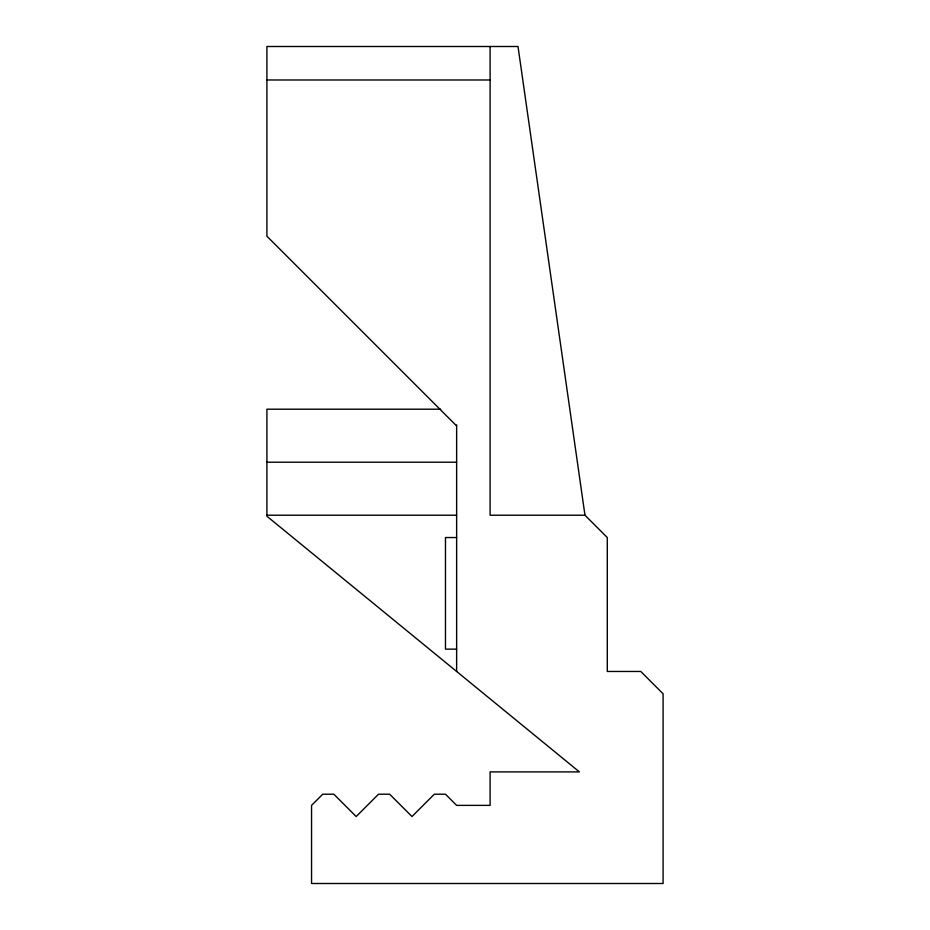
<?xml version="1.0" encoding="UTF-8"?>
<svg xmlns="http://www.w3.org/2000/svg" width="930" height="930" viewBox="0 0 930 930"><rect width="100%" height="100%" fill="white"/><g stroke="black" fill="none" stroke-linecap="round" stroke-linejoin="round"><path stroke-width="1.4" d="M266.91 79.98L490.11 79.98M440.704 409.2L266.91 409.2L266.91 516.231L579.39 771.9L490.11 771.9L490.11 805.38L456.63 805.38L445.47 794.22L434.31 794.22L411.99 816.54L389.67 794.22L378.51 794.22L356.19 816.54L333.87 794.22L322.71 794.22L311.55 805.38L311.55 883.5L663.09 883.5L663.09 693.78L640.77 671.46L607.29 671.46L607.29 537.54L584.97 515.22L518.01 46.5L266.91 46.5L266.91 236.22L456.63 425.94M266.91 462.21L456.63 462.21M266.91 515.22L456.63 515.22M584.97 515.22L490.11 515.22L490.11 46.5M456.63 537.54L445.47 537.54L445.47 649.14L456.63 649.14M456.63 424.964L456.63 671.46"/></g></svg>
